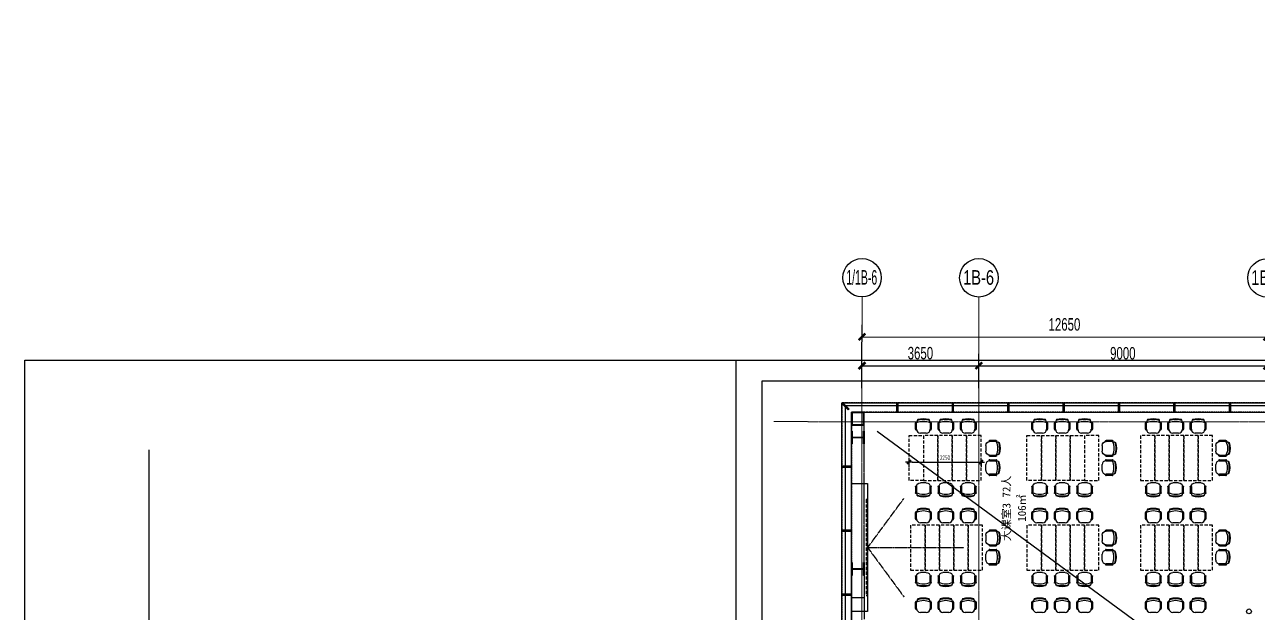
# Model space of a CAD drawing. Header units: millimetres. Extents: x 285006 to 3037698, y -2820855 to 192241.
# Drawn here: x 822925 to 861499, y -2742732 to -2724316 of the extents above; entities that cross this region are included whole.
import ezdxf
from ezdxf.enums import TextEntityAlignment as Align
from ezdxf.xclip import XClip

# ---------------------------------------------------------------- set-up
doc = ezdxf.new("R2010")
doc.units = ezdxf.units.MM
doc.header["$XCLIPFRAME"] = 2
doc.header["$PDMODE"] = 35
doc.header["$PDSIZE"] = -0.1
for name, pattern in [('1#C-6F$0$ACAD_ISO04W100', [30, 24, -3, 0, -3]), ('1#C-6F$0$CONTINOUS', [0]), ('1#C-6F$0$DASH', [0.35, 0.25, -0.1]), ('1#C-6F$0$DASHED2', [0.375, 0.25, -0.125]), ('1#C-6F$0$DOTE', [2.42, 2, -0.2, 0.02, -0.2]), ('DASH', [0.35, 0.25, -0.1]), ('DASHED', [0.75, 0.5, -0.25])]:
    doc.linetypes.add(name, pattern=pattern)
for name, color, linetype in [('1#C-6F$0$0-XREF', 7, 'Continuous'), ('1#C-6F$0$0YG', 120, '1#C-6F$0$ACAD_ISO04W100'), ('1#C-6F$0$A-WALL', 2, 'Continuous'), ('1#C-6F$0$S-W-BEAMLINE', 4, '1#C-6F$0$DASHED2'), ('4玻璃幕墙', 1, 'Continuous'), ('6铝型材', 8, 'Continuous'), ('___', 4, 'Continuous'), ('__附着_A10-J_KJ_2_B_28F_SEN22M3I_设计区$0$A_WALL_BRIK(砌块墙)', 190, 'Continuous'), ('FF-FURN', 51, 'Continuous'), ('FF-TEXT', 50, 'Continuous'), ('FF-活动家具', 51, 'Continuous'), ('WALL', 255, 'Continuous'), ('WALL-地台', 8, 'Continuous')]:
    doc.layers.add(name, color=color, linetype=linetype)
for name, color, linetype, lineweight in [('1#C-6F$0$A-ANNO-GRID', 10, '1#C-6F$0$DOTE', 18), ('1#C-6F$0$A-ANNO-GRID-DIMS', 117, 'Continuous', 18), ('1#C-6F$0$A-ANNO-SYMB', 4, 'Continuous', 25), ('1#C-6F$0$A-ANNO-TEXT', 7, 'Continuous', 25), ('1#C-6F$0$A-SHET-TEXT', 7, 'Continuous', 25), ('DIM-1B-6F$0$A-ANNO-DIMS', 73, 'Continuous', 18), ('WALL-1C-6F-1$0$A-WALL-GLAZ', 142, 'Continuous', 18), ('板边洞口-1C-6F$0$A-HOLE', 5, 'Continuous', 25)]:
    doc.layers.add(name, color=color, linetype=linetype, lineweight=lineweight)
doc.styles.add('1#C-6F$0$GPSHT', font='', dxfattribs={"width": 0.8})
doc.styles.add('1#C-6F$0$HYGB2014', font='hygbsz.shx', dxfattribs={"width": 0.7, "bigfont": 'hygbhz.shx'})
doc.styles.add('1#C-6F$0$Standard', font='gbenor.shx', dxfattribs={"bigfont": 'gbcbig.shx'})
doc.styles.add('CCD_DIM', font='archs.shx', dxfattribs={"width": 0.7})
doc.styles.add('DIA', font='')
doc.styles.add('DIM-1B-6F$0$HYGB2014', font='hygbsz.shx', dxfattribs={"width": 0.7, "bigfont": 'hygbhz.shx'})
doc.styles.add('T9-L46$0$CCDI-TOG-01', font='arial.ttf')
doc.styles.get('1#C-6F$0$GPSHT').set_extended_font_data('SimSun')
doc.styles.get('DIA').set_extended_font_data('SimSun')
doc.linetypes.add('1#C-6F$0$HY_LINE', pattern='A,1,-0.08,["HY",1#C-6F$0$GPSHT,S=0.1,R=0,X=-0.05,Y=-0.05],-0.15', length=1.23)
doc.dimstyles.new('1#C-6F$0$HYDIMN150', dxfattribs={"dimscale": 1.5, "dimtxt": 300, "dimasz": 1, "dimexe": 250, "dimexo": 300, "dimgap": 0, "dimtad": 0, "dimdec": 0, "dimzin": 0, "dimdsep": 46, "dimtxsty": '1#C-6F$0$HYGB2014', "dimblk": '1#C-6F$0$_ArchTick', "dimcen": 0.09, "dimclrt": 7, "dimazin": 0, "dimtfac": 1, "dimtdec": 0, "dimtix": 1, "dimtmove": 2, "dimatfit": 3, "dimfxl": 1, "dimtvp": 1, "dimtolj": 1, "dimtzin": 0, "dimarcsym": 0})
doc.dimstyles.new('DIM-1B-6F$0$DIMN', dxfattribs={"dimtxt": 300, "dimasz": 100, "dimexe": 250, "dimexo": 300, "dimgap": 0, "dimtad": 0, "dimdec": 0, "dimzin": 0, "dimdsep": 46, "dimtxsty": 'DIM-1B-6F$0$HYGB2014', "dimblk": 'DIM-1B-6F$0$_archtick', "dimcen": 0.09, "dimdle": 150, "dimclrt": 7, "dimazin": 0, "dimtfac": 1, "dimtdec": 0, "dimtix": 1, "dimtmove": 2, "dimatfit": 3, "dimfxl": 1, "dimtvp": 1, "dimtolj": 1, "dimtzin": 0, "dimarcsym": 0})
doc.dimstyles.new('DIM_100', dxfattribs={"dimscale": 100, "dimtxt": 1.5, "dimasz": 1, "dimexe": 1.5, "dimexo": 1.5, "dimgap": 0.6, "dimtad": 1, "dimdec": 0, "dimrnd": 5, "dimzin": 12, "dimdsep": 46, "dimtxsty": 'CCD_DIM', "dimblk": 'CCD_Dimension_Tick', "dimcen": 0.125, "dimclrd": 44, "dimclre": 44, "dimclrt": 50, "dimadec": 0, "dimazin": 0, "dimtfac": 1, "dimtdec": 0, "dimtix": 1, "dimtmove": 2, "dimatfit": 3, "dimldrblk": 'CCD_Leader_Dot', "dimfxl": 5, "dimtvp": 1, "dimtolj": 1, "dimtzin": 0, "dimarcsym": 0})

# ---------------------------------------------------------------- blocks, each defined once
blk = doc.blocks.new('WALL-1C-6F-1$0$mullion_____')
at = {"layer": '6铝型材'}
for p, q in [((-36798, -1713), (-36798, -1433)), ((-36798, -1433), (-36758, -1433)), ((-36758, -1713), (-36758, -1433)), ((-36798, -1713), (-36758, -1713)), ((-36778, -1713), (-36778, -1733))]:
    blk.add_line(p, q, dxfattribs=at)
blk = doc.blocks.new('WALL-1C-6F-1')
at = {"layer": '4玻璃幕墙'}
for p, q in [((98388635, 18822923), (98374985, 18822923)), ((98374985, 18822923), (98374985, 18796566))]:
    blk.add_line(p, q, dxfattribs=at)
at = {"layer": 'WALL-地台', "linetype": 'DASH', "ltscale": 200}
for p, q in [((98388735, 18823023), (98374885, 18823023)), ((98374885, 18823023), (98374885, 18796546)), ((98388435, 18822723), (98375185, 18822723)), ((98375185, 18822723), (98375185, 18796566))]:
    blk.add_line(p, q, dxfattribs=at)
at = {"layer": 'WALL-1C-6F-1$0$A-WALL-GLAZ', "lineweight": -3}
for p, rotation in [((98350105, 18795791), 224.9999997527846), ((98339838, 18821289), 180.0000003973278), ((98341569, 18821289), 180.0000003973278), ((98343301, 18821289), 180.0000003973278), ((98345032, 18821289), 180.0000003973278), ((98346763, 18821289), 180.0000003973278), ((98348494, 18821289), 180.0000003973278), ((98350226, 18821289), 180.0000003973278), ((98376618, 18784248), 269.9999995734953), ((98376618, 18782251), 269.9999995734953), ((98376618, 18780254), 269.9999995734953)]:
    blk.add_blockref('WALL-1C-6F-1$0$mullion_____', p, dxfattribs=dict(at, rotation=rotation))
blk = doc.blocks.new('1#C-6F$0$A$C346419F8')
at = {"layer": '1#C-6F$0$S-W-BEAMLINE', "color": 6, "linetype": '1#C-6F$0$CONTINOUS'}
for points in [[(0, 400), (0, 0), (400, 0), (400, 400)], [(20, 380), (20, 20), (380, 20), (380, 380)]]:
    blk.add_lwpolyline(points, close=True, dxfattribs=at)
blk = doc.blocks.new('1#C-6F$0$A$C13D20D7F')
at = {"layer": '1#C-6F$0$S-W-BEAMLINE', "color": 6, "linetype": '1#C-6F$0$CONTINOUS'}
blk.add_lwpolyline([(380, 200), (20, 200), (20, 13), (0, 13), (0, 413), (20, 413), (20, 225), (380, 225), (380, 413), (400, 413), (400, 13), (380, 13)], close=True, dxfattribs=at)
blk = doc.blocks.new('dfgdergherhre')
at = {"layer": 'WALL-地台', "linetype": 'DASH', "ltscale": 200}
for p, q in [((3268329, 4622650, 0), (3268329, 4627346, 0)), ((3268729, 4622650, 0), (3268729, 4627346, 0)), ((3268329, 4622650, 0), (3268329, 4621284, 0)), ((3268729, 4622650, 0), (3268729, 4621284, 0)), ((3268729, 4621955, 0), (3268329, 4621955, 0))]:
    blk.add_line(p, q, dxfattribs=at)
at = {"layer": '1#C-6F$0$0-XREF', "ltscale": 1.5, "rotation": 359.999308722076}
for name, p in [('1#C-6F$0$A$C346419F8', (3268329, 4627346, 0)), ('1#C-6F$0$A$C13D20D7F', (3268329, 4626749, 0)), ('1#C-6F$0$A$C13D20D7F', (3268329, 4622638, 0))]:
    blk.add_blockref(name, p, dxfattribs=at)
blk = doc.blocks.new('A$C64783269')
at = {"layer": 'FF-活动家具'}
for p, q in [((1, 151), (1, 400)), ((41, 151), (41, 400)), ((419, 0), (191, 0)), ((570, 399), (570, 150)), ((610, 399), (610, 150))]:
    blk.add_line(p, q, dxfattribs=at)
for centre, radius, start, end in [((461, 332), 426, 152.8506, 170.8394), ((305, -200), 730, 70.8382, 109.1021), ((305, -192), 752, 72.7146, 107.2107), ((149, 332), 426, 9.0894, 27.0688), ((21, 405), 20.8, 344.5058, 195.4229), ((21, 145), 20.8, 164.5058, 15.4229), ((305, -144), 604, 64.0229, 115.9163), ((191, 150), 150, 179.9644, 269.9644), ((419, 150), 150, 269.9644, 359.9644), ((590, 405), 20.8, 344.5058, 195.4229), ((590, 145), 20.8, 164.5058, 15.4229)]:
    blk.add_arc(centre, radius, start, end, dxfattribs=at)
blk = doc.blocks.new('CCD_Dimension_Tick')
at = {"color": 0, "linetype": 'ByBlock'}
for p, q in [((-1.09, 0), (0, 0)), ((0, 0), (1.09, 0))]:
    blk.add_line(p, q, dxfattribs=at)
at = {"color": 0, "linetype": 'Continuous', "const_width": 0.608}
blk.add_lwpolyline([(-0.61, -0.61), (0.61, 0.61)], dxfattribs=at)
blk = doc.blocks.new('*D1166')
at = {"layer": '___', "color": 44, "lineweight": -2, "transparency": 16777216}
for p, q in [((852804, -2737931), (852804, -2738125)), ((850554, -2737975), (850554, -2738125)), ((850654, -2737975), (852704, -2737975))]:
    blk.add_line(p, q, dxfattribs=at)
at = {"layer": 'Defpoints', "color": 0, "transparency": 16777216}
for p in [(850554, -2737848), (852804, -2737781), (852804, -2737975)]:
    blk.add_point(p, dxfattribs=at)
at = {"layer": '___', "color": 44, "lineweight": -2, "transparency": 16777216, "xscale": 100, "yscale": 100, "zscale": 100, "rotation": 180}
blk.add_blockref('CCD_Dimension_Tick', (850554, -2737975), dxfattribs=at)
at = {"layer": '___', "color": 44, "lineweight": -2, "transparency": 16777216, "xscale": 100, "yscale": 100, "zscale": 100}
blk.add_blockref('CCD_Dimension_Tick', (852804, -2737975), dxfattribs=at)
at = {"layer": '___', "color": 50, "transparency": 16777216, "insert": (851679, -2737840), "char_height": 150, "attachment_point": 5, "style": 'CCD_DIM'}
blk.add_mtext('\\A1;2250', dxfattribs=at)
blk = doc.blocks.new('CCD_Leader_Dot')
at = {"color": 0, "linetype": 'ByBlock'}
blk.add_line((-5, 0), (-10, 0), dxfattribs=at)
at = {"color": 0, "linetype": 'ByBlock', "const_width": 5}
blk.add_lwpolyline([(-2.5, 0, 1), (2.5, 0, 1)], format="xyb", close=True, dxfattribs=at)
blk = doc.blocks.new('DFHFTHRTHRT')
at = {"layer": 'FF-TEXT', "color": 50, "style": 'DIA'}
for s, rotation, p in [('大课室3 72人 ', 89.9152, (908984, -309746)), ('106㎡', 89.9152, (909467, -309820)), ('过道', 90.0848, (907521, -316820)), ('114㎡', 90.0848, (908003, -316794)), ('接待前厅', 90.0848, (914143, -321918)), ('114㎡', 90.0848, (914625, -322031)), ('水吧', 89.9152, (912969, -324775)), ('机柜', 89.9152, (905038, -329661)), ('大课室2 72人 ', 90.0848, (907837, -337611, 0)), ('114㎡', 90.0848, (908320, -337725, 0)), ('大课室1 96人 ', 89.9152, (904940, -349816)), ('158㎡', 89.9152, (905422, -349890))]:
    blk.add_text(s, height=250, rotation=rotation, dxfattribs=at).set_placement(p, align=Align.MIDDLE_CENTER)
at = {"layer": 'FF-TEXT', "color": 2, "style": 'T9-L46$0$CCDI-TOG-01', "width": 0.8}
for s, p in [('休息卡座', (912386, -317154)), ('书架', (910892, -317186)), ('艺术装置+logo展示', (915846, -324618)), ('饮水机', (911541, -329428, 0)), ('冰箱', (911496, -329904)), ('洗衣+烘干 ', (907133, -331500)), ('上下叠放', (907448, -331500)), ('储物', (908622, -331100)), ('展示书柜', (911060, -331542))]:
    blk.add_text(s, height=160, rotation=90, dxfattribs=at).set_placement(p)
at = {"layer": 'FF-TEXT', "color": 50, "style": 'DIA'}
blk.add_text('休息室', height=250, rotation=90.0848, dxfattribs=at).set_placement((905187, -320904, 0), align=Align.CENTER)
blk.add_text('7.5㎡', height=250, rotation=90.0848, dxfattribs=at).set_placement((905488, -320904, 0), align=Align.MIDDLE)
blk = doc.blocks.new('DIM-1B-6F$0$_archtick')
at = {"const_width": 0.4}
blk.add_lwpolyline([(-0.7, -0.7), (0.7, 0.7)], dxfattribs=at)
blk = doc.blocks.new('*D1549')
at = {"layer": '___', "color": 44, "lineweight": -2, "transparency": 16777216}
for p, q in [((858779, -1074647), (858779, -1074959)), ((859506, -1074647), (859506, -1074959)), ((858879, -1074809), (859406, -1074809))]:
    blk.add_line(p, q, dxfattribs=at)
at = {"layer": 'Defpoints', "color": 0, "transparency": 16777216}
for p in [(858779, -1074497, 0), (859506, -1074497, 0), (859506, -1074809), (1058083, -2814913), (1059208, -2814913), (1059208, -2816155)]:
    blk.add_point(p, dxfattribs=at)
at = {"layer": 'DIM-1B-6F$0$A-ANNO-DIMS', "color": 0, "lineweight": -2, "transparency": 16777216}
for p, q in [((1058083, -2815213), (1058083, -2816405)), ((1059208, -2815213), (1059208, -2816405)), ((1057933, -2816155), (1059358, -2816155))]:
    blk.add_line(p, q, dxfattribs=at)
at = {"layer": '___', "color": 44, "lineweight": -2, "transparency": 16777216, "xscale": 100, "yscale": 100, "zscale": 100}
for p, rotation in [((858779, -1074809), 180.0002028373054), ((859506, -1074809), 0.0002028373054437641)]:
    blk.add_blockref('CCD_Dimension_Tick', p, dxfattribs=dict(at, rotation=rotation))
at = {"layer": 'DIM-1B-6F$0$A-ANNO-DIMS', "color": 0, "lineweight": -2, "transparency": 16777216, "xscale": 100, "yscale": 100, "zscale": 100, "rotation": 180}
blk.add_blockref('DIM-1B-6F$0$_archtick', (1058083, -2816155), dxfattribs=at)
at = {"layer": 'DIM-1B-6F$0$A-ANNO-DIMS', "color": 0, "lineweight": -2, "transparency": 16777216, "xscale": 100, "yscale": 100, "zscale": 100}
blk.add_blockref('DIM-1B-6F$0$_archtick', (1059208, -2816155), dxfattribs=at)
at = {"layer": '___', "color": 50, "transparency": 16777216, "insert": (859142, -1074674), "char_height": 150, "attachment_point": 5, "rotation": 0.0002, "style": 'CCD_DIM'}
blk.add_mtext('\\A1;725', dxfattribs=at)
at = {"layer": 'DIM-1B-6F$0$A-ANNO-DIMS', "color": 7, "transparency": 16777216, "insert": (1058645, -2815855), "char_height": 300, "attachment_point": 5, "style": 'DIM-1B-6F$0$HYGB2014'}
blk.add_mtext('\\A1;1125', dxfattribs=at)
blk = doc.blocks.new('*D1550')
at = {"layer": '___', "color": 44, "lineweight": -2, "transparency": 16777216}
for p, q in [((854266, -1074647), (854266, -1075059)), ((856570, -1074647), (856570, -1075059)), ((856470, -1074909), (854366, -1074909))]:
    blk.add_line(p, q, dxfattribs=at)
at = {"layer": 'Defpoints', "color": 0, "transparency": 16777216}
for p in [(854266, -1074497, 0), (856570, -1074497, 0), (854266, -1074909), (1059208, -2814913), (1060333, -2814913), (1060333, -2816155)]:
    blk.add_point(p, dxfattribs=at)
at = {"layer": 'DIM-1B-6F$0$A-ANNO-DIMS', "color": 0, "lineweight": -2, "transparency": 16777216}
for p, q in [((1059208, -2815213), (1059208, -2816405)), ((1060333, -2815213), (1060333, -2816405)), ((1059058, -2816155), (1060483, -2816155))]:
    blk.add_line(p, q, dxfattribs=at)
at = {"layer": '___', "color": 44, "lineweight": -2, "transparency": 16777216, "xscale": 100, "yscale": 100, "zscale": 100, "rotation": 180}
blk.add_blockref('CCD_Dimension_Tick', (854266, -1074909), dxfattribs=at)
at = {"layer": '___', "color": 44, "lineweight": -2, "transparency": 16777216, "xscale": 100, "yscale": 100, "zscale": 100}
blk.add_blockref('CCD_Dimension_Tick', (856570, -1074909), dxfattribs=at)
at = {"layer": 'DIM-1B-6F$0$A-ANNO-DIMS', "color": 0, "lineweight": -2, "transparency": 16777216, "xscale": 100, "yscale": 100, "zscale": 100, "rotation": 180}
blk.add_blockref('DIM-1B-6F$0$_archtick', (1059208, -2816155), dxfattribs=at)
at = {"layer": 'DIM-1B-6F$0$A-ANNO-DIMS', "color": 0, "lineweight": -2, "transparency": 16777216, "xscale": 100, "yscale": 100, "zscale": 100}
blk.add_blockref('DIM-1B-6F$0$_archtick', (1060333, -2816155), dxfattribs=at)
at = {"layer": '___', "color": 50, "transparency": 16777216, "insert": (855418, -1074774), "char_height": 150, "attachment_point": 5, "style": 'CCD_DIM'}
blk.add_mtext('\\A1;2305', dxfattribs=at)
at = {"layer": 'DIM-1B-6F$0$A-ANNO-DIMS', "color": 7, "transparency": 16777216, "insert": (1059770, -2815855), "char_height": 300, "attachment_point": 5, "style": 'DIM-1B-6F$0$HYGB2014'}
blk.add_mtext('\\A1;1125', dxfattribs=at)
blk = doc.blocks.new('*D1551')
at = {"layer": '___', "color": 44, "lineweight": -2, "transparency": 16777216}
for p, q in [((855943, -1074647), (855943, -1074804)), ((856043, -1074654), (856470, -1074654)), ((856570, -1074647), (856570, -1074804))]:
    blk.add_line(p, q, dxfattribs=at)
at = {"layer": 'Defpoints', "color": 0, "transparency": 16777216}
for p in [(855943, -1074497, 0), (856570, -1074497, 0), (856570, -1074654), (1060333, -2814913), (1061458, -2814913), (1061458, -2816155)]:
    blk.add_point(p, dxfattribs=at)
at = {"layer": 'DIM-1B-6F$0$A-ANNO-DIMS', "color": 0, "lineweight": -2, "transparency": 16777216}
for p, q in [((1060333, -2815213), (1060333, -2816405)), ((1061458, -2815213), (1061458, -2816405)), ((1060183, -2816155), (1061608, -2816155))]:
    blk.add_line(p, q, dxfattribs=at)
at = {"layer": '___', "color": 44, "lineweight": -2, "transparency": 16777216, "xscale": 100, "yscale": 100, "zscale": 100, "rotation": 180}
blk.add_blockref('CCD_Dimension_Tick', (855943, -1074654), dxfattribs=at)
at = {"layer": '___', "color": 44, "lineweight": -2, "transparency": 16777216, "xscale": 100, "yscale": 100, "zscale": 100}
blk.add_blockref('CCD_Dimension_Tick', (856570, -1074654), dxfattribs=at)
at = {"layer": 'DIM-1B-6F$0$A-ANNO-DIMS', "color": 0, "lineweight": -2, "transparency": 16777216, "xscale": 100, "yscale": 100, "zscale": 100, "rotation": 180}
blk.add_blockref('DIM-1B-6F$0$_archtick', (1060333, -2816155), dxfattribs=at)
at = {"layer": 'DIM-1B-6F$0$A-ANNO-DIMS', "color": 0, "lineweight": -2, "transparency": 16777216, "xscale": 100, "yscale": 100, "zscale": 100}
blk.add_blockref('DIM-1B-6F$0$_archtick', (1061458, -2816155), dxfattribs=at)
at = {"layer": '___', "color": 50, "transparency": 16777216, "insert": (856257, -1074519), "char_height": 150, "attachment_point": 5, "style": 'CCD_DIM'}
blk.add_mtext('\\A1;625', dxfattribs=at)
at = {"layer": 'DIM-1B-6F$0$A-ANNO-DIMS', "color": 7, "transparency": 16777216, "insert": (1060895, -2815855), "char_height": 300, "attachment_point": 5, "style": 'DIM-1B-6F$0$HYGB2014'}
blk.add_mtext('\\A1;1125', dxfattribs=at)
blk = doc.blocks.new('1#C-6F$0$_axiso')
blk.add_circle((0, 0), 0.5)
at = {"layer": '1#C-6F$0$A-SHET-TEXT', "style": '1#C-6F$0$Standard', "width": 2.471841}
blk.add_attdef('A', text='', height=0.38, dxfattribs=at).set_placement((-0.41, -0.181), (0.395, -0.181), align=Align.FIT)
blk = doc.blocks.new('1#C-6F$0$_ArchTick')
at = {"const_width": 0.5}
blk.add_lwpolyline([(-0.7, -0.7), (0.7, 0.7)], dxfattribs=at)
blk = doc.blocks.new('*D547')
at = {"layer": '1#C-6F$0$A-ANNO-GRID-DIMS', "color": 0, "lineweight": -2, "transparency": 16777216}
for p, q in [((-9000, 53650), (-9000, 54725)), ((0, 53650), (0, 54725)), ((-9000, 54350), (0, 54350))]:
    blk.add_line(p, q, dxfattribs=at)
at = {"layer": 'Defpoints', "color": 0, "transparency": 16777216}
for p in [(0, 54350), (-9000, 53200), (0, 53200)]:
    blk.add_point(p, dxfattribs=at)
at = {"layer": '1#C-6F$0$A-ANNO-GRID-DIMS', "color": 0, "lineweight": -2, "transparency": 16777216, "xscale": 150, "yscale": 150, "zscale": 150, "rotation": 180}
blk.add_blockref('1#C-6F$0$_ArchTick', (-9000, 54350), dxfattribs=at)
at = {"layer": '1#C-6F$0$A-ANNO-GRID-DIMS', "color": 0, "lineweight": -2, "transparency": 16777216, "xscale": 150, "yscale": 150, "zscale": 150}
blk.add_blockref('1#C-6F$0$_ArchTick', (0, 54350), dxfattribs=at)
at = {"layer": '1#C-6F$0$A-ANNO-GRID-DIMS', "color": 7, "lineweight": -3, "transparency": 16777216, "insert": (-4500, 54740), "char_height": 390, "attachment_point": 5, "style": '1#C-6F$0$HYGB2014'}
blk.add_mtext('\\A1;9000', dxfattribs=at)
blk = doc.blocks.new('*D548')
at = {"layer": '1#C-6F$0$A-ANNO-GRID-DIMS', "color": 0, "lineweight": -2, "transparency": 16777216}
for p, q in [((-12650, 54550), (-12650, 55625)), ((0, 54550), (0, 55625)), ((-12650, 55250), (0, 55250))]:
    blk.add_line(p, q, dxfattribs=at)
at = {"layer": 'Defpoints', "color": 0, "transparency": 16777216}
for p in [(0, 55250), (-12650, 54100), (0, 54100)]:
    blk.add_point(p, dxfattribs=at)
at = {"layer": '1#C-6F$0$A-ANNO-GRID-DIMS', "color": 0, "lineweight": -2, "transparency": 16777216, "xscale": 150, "yscale": 150, "zscale": 150, "rotation": 180}
blk.add_blockref('1#C-6F$0$_ArchTick', (-12650, 55250), dxfattribs=at)
at = {"layer": '1#C-6F$0$A-ANNO-GRID-DIMS', "color": 0, "lineweight": -2, "transparency": 16777216, "xscale": 150, "yscale": 150, "zscale": 150}
blk.add_blockref('1#C-6F$0$_ArchTick', (0, 55250), dxfattribs=at)
at = {"layer": '1#C-6F$0$A-ANNO-GRID-DIMS', "color": 7, "lineweight": -3, "transparency": 16777216, "insert": (-6325, 55640), "char_height": 390, "attachment_point": 5, "style": '1#C-6F$0$HYGB2014'}
blk.add_mtext('\\A1;12650', dxfattribs=at)
blk = doc.blocks.new('*D549')
at = {"layer": '1#C-6F$0$A-ANNO-GRID-DIMS', "color": 0, "lineweight": -2, "transparency": 16777216}
for p, q in [((-12650, 53650), (-12650, 54725)), ((-9000, 53650), (-9000, 54725)), ((-12650, 54350), (-9000, 54350))]:
    blk.add_line(p, q, dxfattribs=at)
at = {"layer": 'Defpoints', "color": 0, "transparency": 16777216}
for p in [(-9000, 54350), (-12650, 53200), (-9000, 53200)]:
    blk.add_point(p, dxfattribs=at)
at = {"layer": '1#C-6F$0$A-ANNO-GRID-DIMS', "color": 0, "lineweight": -2, "transparency": 16777216, "xscale": 150, "yscale": 150, "zscale": 150, "rotation": 180}
blk.add_blockref('1#C-6F$0$_ArchTick', (-12650, 54350), dxfattribs=at)
at = {"layer": '1#C-6F$0$A-ANNO-GRID-DIMS', "color": 0, "lineweight": -2, "transparency": 16777216, "xscale": 150, "yscale": 150, "zscale": 150}
blk.add_blockref('1#C-6F$0$_ArchTick', (-9000, 54350), dxfattribs=at)
at = {"layer": '1#C-6F$0$A-ANNO-GRID-DIMS', "color": 7, "lineweight": -3, "transparency": 16777216, "insert": (-10825, 54740), "char_height": 390, "attachment_point": 5, "style": '1#C-6F$0$HYGB2014'}
blk.add_mtext('\\A1;3650', dxfattribs=at)
blk = doc.blocks.new('1#C-6F$0$A$C465C26A5')
at = {"layer": '1#C-6F$0$A-ANNO-GRID', "ltscale": 1.5}
for p, q in [((-12650, -1700), (-12650, 56496.4)), ((-9000, -1700), (-9000, 56496.4)), ((-15404.1, 52600), (5275, 52600))]:
    blk.add_line(p, q, dxfattribs=at)
at = {"layer": '1#C-6F$0$A-ANNO-SYMB'}
ref = blk.add_blockref('1#C-6F$0$_axiso', (-12650, 57096.4), dxfattribs=dict(at, xscale=1200, yscale=1200))
ref.add_attrib('A', '1/1B-6', dxfattribs={"layer": '1#C-6F$0$A-ANNO-TEXT', "height": 456, "style": '1#C-6F$0$HYGB2014', "width": 0.390291}).set_placement((-13142.1, 56879.3), (-12176, 56879.3), align=Align.FIT)
ref = blk.add_blockref('1#C-6F$0$_axiso', (-9000, 57096.4), dxfattribs=dict(at, xscale=1200, yscale=1200))
ref.add_attrib('A', '1B-6', dxfattribs={"layer": '1#C-6F$0$A-ANNO-TEXT', "height": 456, "style": '1#C-6F$0$HYGB2014', "width": 0.585436}).set_placement((-9492.1, 56879.3), (-8526, 56879.3), align=Align.FIT)
ref = blk.add_blockref('1#C-6F$0$_axiso', (0, 57096.4), dxfattribs=dict(at, xscale=1200, yscale=1200))
ref.add_attrib('A', '1B-7', dxfattribs={"layer": '1#C-6F$0$A-ANNO-TEXT', "height": 456, "style": '1#C-6F$0$HYGB2014', "width": 0.577833}).set_placement((-492.1, 56879.3), (474, 56879.3), align=Align.FIT)
at = {"layer": '1#C-6F$0$A-ANNO-GRID-DIMS', "color": 117, "lineweight": -3}
for base, p1, p2, picture, middle in [((0, 55250.1), (-12650, 54100), (0, 54100), '*D548', (-6325, 55640.1)), ((-9000, 54350.1), (-12650, 53200), (-9000, 53200), '*D549', (-10825, 54740.1)), ((0, 54350.1), (-9000, 53200), (0, 53200), '*D547', (-4500, 54740.1))]:
    dim = blk.add_linear_dim(base=base, p1=p1, p2=p2, dimstyle='1#C-6F$0$HYDIMN150', override={"dimtxt": 260, "dimasz": 100}, dxfattribs=at)
    dim.commit()
    dim.dimension.update_dxf_attribs({"geometry": picture, "text_midpoint": middle, "dimtype": 128})

msp = doc.modelspace()

# ---------------------------------------------------------------- linework, layer by layer
at = {"color": 8, "linetype": 'DASH'}
for q in [(850397.1, -2739109.7, 0), (852263.6, -2740648.1, 0), (850397.1, -2742186.5, 0)]:
    msp.add_line((849262.7, -2740648.1, 0), q, dxfattribs=at)
at = {"elevation": 0}
msp.add_lwpolyline([(848456.1, -2736122.8), (862306.1, -2736122.8), (862305.4, -2790223), (848455.4, -2790222.8)], close=True, dxfattribs=at)
msp.add_lwpolyline([(826805.9, -2737598.3), (826805.9, -2751422.9), (831141.9, -2752590.5), (823775.2, -2754481.9), (826805.9, -2754481.9), (826805.9, -2775397.4)], dxfattribs=at)
at = {"layer": '1#C-6F$0$0YG', "color": 5, "linetype": '1#C-6F$0$HY_LINE', "ltscale": 3.5}
msp.add_circle((861175.2, -2742640.4, 0), 75, dxfattribs=at)
at = {"layer": '1#C-6F$0$A-WALL', "color": 4, "linetype": '1#C-6F$0$DASH'}
for p, q in [((848755.9, -2741518.4, 0), (848756, -2736822.8, 0)), ((849155.9, -2741518.4, 0), (849156, -2736822.8, 0))]:
    msp.add_line(p, q, dxfattribs=at)
at = {"layer": '1#C-6F$0$S-W-BEAMLINE', "linetype": '1#C-6F$0$CONTINOUS'}
for p, q in [((848755.9, -2741518.4, 0), (848755.9, -2742884.5, 0)), ((849155.9, -2741518.4, 0), (849155.9, -2742884.5, 0)), ((849155.9, -2742214, 0), (848755.9, -2742213.9, 0))]:
    msp.add_line(p, q, dxfattribs=at)
at = {"layer": '___'}
msp.add_lwpolyline([(849556.2, -2737015.7), (860488.1, -2745034.3), (862205.8, -2759980.4)], dxfattribs=at)
at = {"layer": 'Defpoints', "elevation": 0}
for points in [[(822925.4, -2734799.3), (883628.3, -2734799.3), (883628.3, -2792478.4), (822925.4, -2792478.4)], [(845156.1, -2734799.3), (865505.7, -2734799.3), (865505.7, -2792478.4), (845156.1, -2792478.4)]]:
    msp.add_lwpolyline(points, close=True, dxfattribs=at)
at = {"layer": 'FF-FURN', "linetype": 'DASHED', "ltscale": 200}
for points in [[(851004.3, -2737148.1), (851004.3, -2738548.1), (850554.3, -2738548.1), (850554.3, -2737148.1)], [(851454.3, -2738548.1), (851454.3, -2737148.1), (851004.3, -2737148.1), (851004.3, -2738548.1)], [(851904.3, -2738548.1), (851904.3, -2737148.1), (851454.3, -2737148.1), (851454.3, -2738548.1)], [(852354.3, -2738548.1), (852354.3, -2737148.1), (851904.3, -2737148.1), (851904.3, -2738548.1)], [(852354.3, -2737148.1), (852354.3, -2738548.1), (852804.3, -2738548.1), (852804.3, -2737148.1)], [(854689.3, -2737148.1), (854689.3, -2738548.1), (854239.3, -2738548.1), (854239.3, -2737148.1)], [(855139.3, -2737148.1), (855139.3, -2738548.1), (854689.3, -2738548.1), (854689.3, -2737148.1)], [(855589.3, -2737148.1), (855589.3, -2738548.1), (855139.3, -2738548.1), (855139.3, -2737148.1)], [(856039.3, -2737148.1), (856039.3, -2738548.1), (855589.3, -2738548.1), (855589.3, -2737148.1)], [(856039.3, -2737148.1), (856039.3, -2738548.1), (856489.3, -2738548.1), (856489.3, -2737148.1)], [(857786.8, -2737148.1), (857786.8, -2738548.1), (858236.8, -2738548.1), (858236.8, -2737148.1)], [(858236.8, -2737148.1), (858236.8, -2738548.1), (858686.8, -2738548.1), (858686.8, -2737148.1)], [(858686.8, -2737148.1), (858686.8, -2738548.1), (859136.8, -2738548.1), (859136.8, -2737148.1)], [(859136.8, -2737148.1), (859136.8, -2738548.1), (859586.8, -2738548.1), (859586.8, -2737148.1)], [(859586.8, -2737148.1), (859586.8, -2738548.1), (860036.8, -2738548.1), (860036.8, -2737148.1)], [(850604.3, -2739948.1), (850604.3, -2741348.1), (851054.3, -2741348.1), (851054.3, -2739948.1)], [(851054.3, -2739948.1), (851054.3, -2741348.1), (851504.3, -2741348.1), (851504.3, -2739948.1)], [(851504.3, -2739948.1), (851504.3, -2741348.1), (851954.3, -2741348.1), (851954.3, -2739948.1)], [(851954.3, -2739948.1), (851954.3, -2741348.1), (852404.3, -2741348.1), (852404.3, -2739948.1)], [(852404.3, -2739948.1), (852404.3, -2741348.1), (852854.3, -2741348.1), (852854.3, -2739948.1)], [(854239.3, -2739948.1), (854239.3, -2741348.1), (854689.3, -2741348.1), (854689.3, -2739948.1)], [(854689.3, -2739948.1), (854689.3, -2741348.1), (855139.3, -2741348.1), (855139.3, -2739948.1)], [(855139.3, -2739948.1), (855139.3, -2741348.1), (855589.3, -2741348.1), (855589.3, -2739948.1)], [(855589.3, -2739948.1), (855589.3, -2741348.1), (856039.3, -2741348.1), (856039.3, -2739948.1)], [(856039.3, -2739948.1), (856039.3, -2741348.1), (856489.3, -2741348.1), (856489.3, -2739948.1)], [(857786.8, -2739948.1), (857786.8, -2741348.1), (858236.8, -2741348.1), (858236.8, -2739948.1)], [(858236.8, -2739948.1), (858236.8, -2741348.1), (858686.8, -2741348.1), (858686.8, -2739948.1)], [(858686.8, -2739948.1), (858686.8, -2741348.1), (859136.8, -2741348.1), (859136.8, -2739948.1)], [(859136.8, -2739948.1), (859136.8, -2741348.1), (859586.8, -2741348.1), (859586.8, -2739948.1)], [(859586.8, -2739948.1), (859586.8, -2741348.1), (860036.8, -2741348.1), (860036.8, -2739948.1)]]:
    msp.add_lwpolyline(points, close=True, dxfattribs=at)
at = {"layer": 'FF-FURN', "linetype": 'DASHED', "ltscale": 200, "elevation": 0}
msp.add_lwpolyline([(849212.7, -2742148.1), (849262.7, -2742148.1), (849262.7, -2739148.1), (849212.7, -2739148.1)], close=True, dxfattribs=at)
at = {"layer": 'WALL', "elevation": 0}
msp.add_lwpolyline([(849262.7, -2742648.1), (848756, -2742648.1), (848756, -2738648.1), (849262.7, -2738648.1)], close=True, dxfattribs=at)
at = {"layer": '板边洞口-1C-6F$0$A-HOLE', "linetype": 'Continuous', "ltscale": 1.5, "elevation": 0}
msp.add_lwpolyline([(862005.3, -2790223.5), (848755.3, -2790223.3), (848755.9, -2736423.3), (862005.9, -2736423.5), (862005.3, -2790223.5)], dxfattribs=at)

# ---------------------------------------------------------------- block references
at = {"ltscale": 1.5, "rotation": 359.9692125216086}
msp.add_blockref('1#C-6F$0$A$C465C26A5', (861706.1, -2789322.7, 0), dxfattribs=at)
at = {"layer": '1#C-6F$0$0-XREF', "ltscale": 1.5}
ref = msp.add_blockref('WALL-1C-6F-1', (-97526656.2, -21557958.5, 0), dxfattribs=dict(at, rotation=359.999308722076))
XClip(ref).set_block_clipping_path([(98372385.8231538981, 18767467.007476639), (98391135.4026873261, 18767467.2336917371), (98391134.7242774069, 18823696.4636914618), (98372385.144743979, 18823696.2374763638)])
at = {"layer": '1#C-6F$0$0-XREF', "ltscale": 1.5, "rotation": 359.999308722076}
for name, p in [('WALL-1C-6F-1', (-97526656.2, -21557958.5, 0)), ('1#C-6F$0$A$C346419F8', (848756.1, -2736822.8, 0)), ('1#C-6F$0$A$C13D20D7F', (848755.9, -2737419.9, 0)), ('1#C-6F$0$A$C13D20D7F', (848755.9, -2741530.9, 0))]:
    msp.add_blockref(name, p, dxfattribs=at)
at = {"layer": '___'}
msp.add_blockref('DFHFTHRTHRT', (-55384.5, -2429594.3), dxfattribs=at)
at = {"layer": '__附着_A10-J_KJ_2_B_28F_SEN22M3I_设计区$0$A_WALL_BRIK(砌块墙)'}
msp.add_blockref('dfgdergherhre', (-2419573.4, -7364168.9), dxfattribs=at)
at = {"layer": 'FF-FURN', "linetype": 'DASHED', "ltscale": 200, "xscale": 0.8, "yscale": 0.8, "zscale": 0.8}
for p in [(850760.1, -2737073.1), (851460.1, -2737073.1), (852160.1, -2737073.1), (854395.1, -2737073.1), (855095.1, -2737073.1), (855795.1, -2737073.1), (857942.6, -2737073.1), (858642.6, -2737073.1), (859342.6, -2737073.1), (850760.1, -2739873.1), (851460.1, -2739873.1), (852160.1, -2739873.1), (854395.1, -2739873.1), (855095.1, -2739873.1), (855795.1, -2739873.1), (857942.6, -2739873.1), (858642.6, -2739873.1), (859342.6, -2739873.1), (850760.1, -2742673.1), (851460.1, -2742673.1), (852160.1, -2742673.1), (854395.1, -2742673.1), (855095.1, -2742673.1), (855795.1, -2742673.1), (857942.6, -2742673.1), (858642.6, -2742673.1), (859342.6, -2742673.1)]:
    msp.add_blockref('A$C64783269', p, dxfattribs=at)
at = {"layer": 'FF-FURN', "linetype": 'DASHED', "ltscale": 200}
for p, xscale, yscale, zscale, rotation in [((852954.3, -2737792.3), -0.8, 0.8, 0.8, 269.9999999999999), ((856589.3, -2737792.3), -0.8, 0.8, 0.8, 269.9999999999999), ((860136.8, -2737792.3), -0.8, 0.8, 0.8, 269.9999999999999), ((852954.3, -2737903.9), 0.8000000000000002, 0.8000000000000002, 0.8000000000000002, 270.0000006730583), ((856589.3, -2737903.9), 0.8000000000000002, 0.8000000000000002, 0.8000000000000002, 270.0000006730583), ((860136.8, -2737903.9), 0.8000000000000002, 0.8000000000000002, 0.8000000000000002, 270.0000006730583), ((850760.1, -2738623), -0.8, 0.8, 0.8, 180), ((851460.1, -2738623), -0.8, 0.8, 0.8, 180), ((852160.1, -2738623), -0.8, 0.8, 0.8, 180), ((854395.1, -2738623), -0.8, 0.8, 0.8, 180), ((855095.1, -2738623), -0.8, 0.8, 0.8, 180), ((855795.1, -2738623), -0.8, 0.8, 0.8, 180), ((857942.6, -2738623), -0.8, 0.8, 0.8, 180), ((858642.6, -2738623), -0.8, 0.8, 0.8, 180), ((859342.6, -2738623), -0.8, 0.8, 0.8, 180), ((852954.3, -2740592.3), -0.8, 0.8, 0.8, 269.9999999999999), ((856589.3, -2740592.3), -0.8, 0.8, 0.8, 269.9999999999999), ((860136.8, -2740592.3), -0.8, 0.8, 0.8, 269.9999999999999), ((852954.3, -2740703.9), 0.8000000000000002, 0.8000000000000002, 0.8000000000000002, 270.0000006730583), ((856589.3, -2740703.9), 0.8000000000000002, 0.8000000000000002, 0.8000000000000002, 270.0000006730583), ((860136.8, -2740703.9), 0.8000000000000002, 0.8000000000000002, 0.8000000000000002, 270.0000006730583), ((850760.1, -2741423), -0.8, 0.8, 0.8, 180), ((851460.1, -2741423), -0.8, 0.8, 0.8, 180), ((852160.1, -2741423), -0.8, 0.8, 0.8, 180), ((854395.1, -2741423), -0.8, 0.8, 0.8, 180), ((855095.1, -2741423), -0.8, 0.8, 0.8, 180), ((855795.1, -2741423), -0.8, 0.8, 0.8, 180), ((857942.6, -2741423), -0.8, 0.8, 0.8, 180), ((858642.6, -2741423), -0.8, 0.8, 0.8, 180), ((859342.6, -2741423), -0.8, 0.8, 0.8, 180)]:
    msp.add_blockref('A$C64783269', p, dxfattribs=dict(at, xscale=xscale, yscale=yscale, zscale=zscale, rotation=rotation))

# ---------------------------------------------------------------- dimensions: what is measured, and where the dimension line sits
at = {"layer": '___'}
dim = msp.add_linear_dim(base=(852804.3, -2737974.9), p1=(850554.3, -2737848.1), p2=(852804.3, -2737781.1), dimstyle='DIM_100', override={"dimfxlon": 1}, dxfattribs=at)
dim.commit()
dim.dimension.update_dxf_attribs({"geometry": '*D1166', "text_midpoint": (851679.3, -2737839.9)})
at = {"layer": 'DIM-1B-6F$0$A-ANNO-DIMS'}
for p1, p2, picture, middle in [((1059207.7, -2814913.1), (1060332.7, -2814913.1), '*D1550', (1059770.2, -2815854.7)), ((1060332.7, -2814913.1), (1061457.7, -2814913.1), '*D1551', (1060895.2, -2815854.7)), ((1058082.7, -2814913.1), (1059207.7, -2814913.1), '*D1549', (1058645.2, -2815854.7))]:
    dim = msp.add_aligned_dim(p1=p1, p2=p2, distance=-1241.6, dimstyle='DIM-1B-6F$0$DIMN', dxfattribs=at)
    dim.commit()
    dim.dimension.update_dxf_attribs({"geometry": picture, "text_midpoint": middle})

doc.saveas('drawing.dxf')
